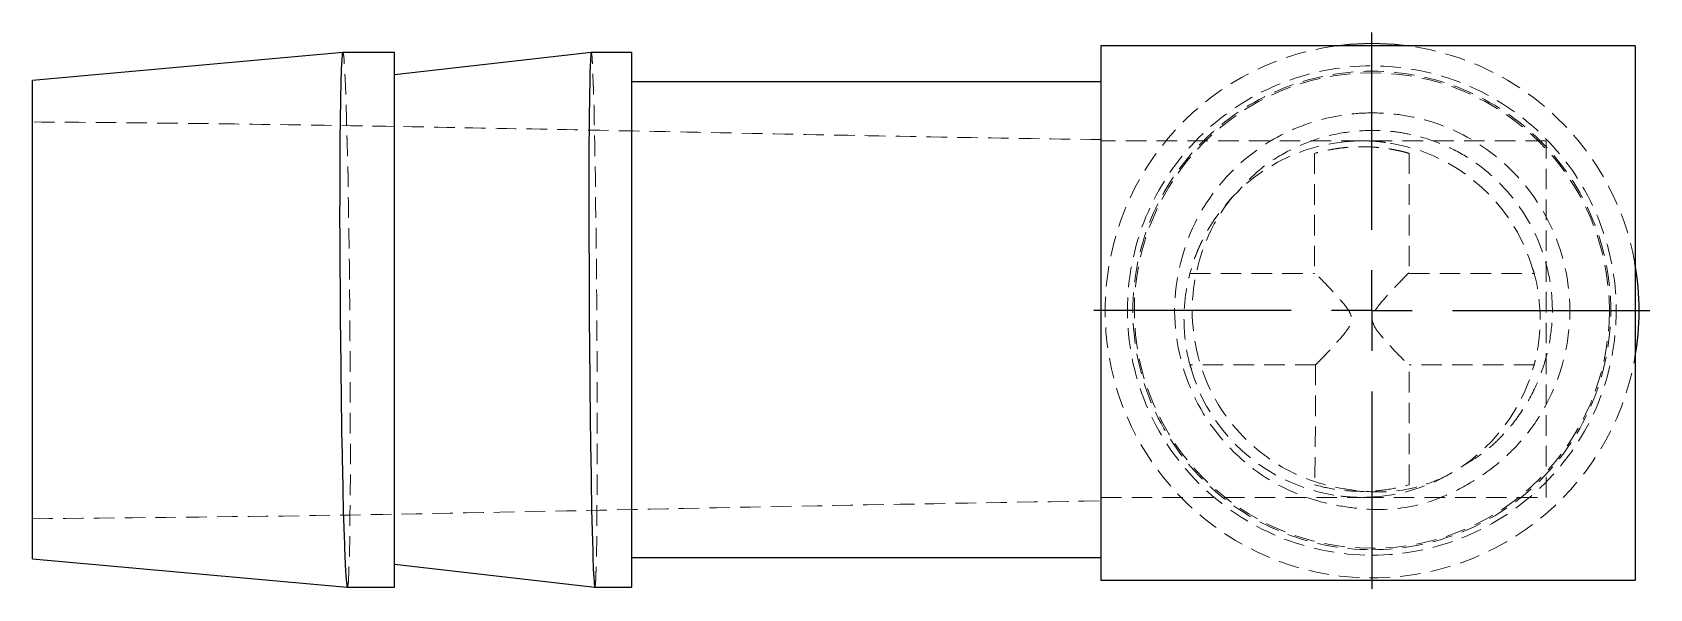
# Model space of a CAD drawing. Header units: millimetres. Extents: x 33 to 273, y 38 to 208.
# Drawn here: x 173 to 273.2, y 40.3 to 74.7 of the extents above; entities that cross this region are included whole.
import ezdxf

# ---------------------------------------------------------------- set-up
doc = ezdxf.new("R2010")
doc.units = ezdxf.units.MM
doc.linetypes.add('HIDDEN', pattern=[1.905, 1.27, -0.635])
doc.layers.add('10', color=7, linetype='Continuous')

# ---------------------------------------------------------------- blocks, each defined once
blk = doc.blocks.new('SW_CENTERMARKSYMBOL_3')
at = {"layer": '10', "color": 0}
for p, q in [((0, 5), (0, 17.2)), ((0, 0), (0, 2.5)), ((-5, 0), (-17.2, 0)), ((0, 0), (-2.5, 0)), ((0, 0), (0, -2.5)), ((0, 0), (2.5, 0)), ((5, 0), (17.2, 0)), ((0, -5), (0, -17.2))]:
    blk.add_line(p, q, dxfattribs=at)

msp = doc.modelspace()

# ---------------------------------------------------------------- linework, layer by layer
at = {"color": 7, "linetype": 'Continuous', "lineweight": 25}
for p, q in [((192.26, 73.45), (173.05, 71.72)), ((195.46, 73.45), (192.26, 73.45)), ((207.64, 73.45), (195.46, 72.06)), ((195.46, 40.38), (195.46, 73.45)), ((210.16, 73.45), (207.64, 73.45)), ((210.16, 40.38), (210.16, 73.45)), ((239.19, 73.86), (239.19, 40.79)), ((272.26, 73.86), (239.19, 73.86)), ((272.26, 73.86), (272.26, 40.79)), ((239.19, 71.63), (210.16, 71.63)), ((173.05, 42.14), (192.54, 40.38)), ((210.16, 42.23), (239.19, 42.23)), ((195.46, 41.8), (207.86, 40.38)), ((192.54, 40.38), (195.46, 40.38)), ((207.86, 40.38), (210.16, 40.38)), ((272.26, 40.79), (239.19, 40.79))]:
    msp.add_line(p, q, dxfattribs=at)
at = {"color": 7, "linetype": 'HIDDEN', "lineweight": 18}
for p, q in [((255.34, 67.98), (239.19, 67.98)), ((252.42, 67.21), (252.42, 59.8)), ((266.75, 67.98), (255.34, 67.98)), ((266.75, 45.94), (266.75, 67.98)), ((247.42, 64.61), (247.35, 64.54)), ((244.7, 59.78), (252.42, 59.78)), ((258.26, 59.78), (266.01, 59.78)), ((252.48, 54.14), (244.7, 54.14)), ((266.01, 54.14), (258.26, 54.14)), ((258.26, 46.71), (258.26, 54.1)), ((239.19, 45.94), (255.3, 45.94)), ((255.41, 45.94), (266.75, 45.94))]:
    msp.add_line(p, q, dxfattribs=at)
at = {"color": 7, "linetype": 'Continuous', "lineweight": 25, "flags": 128}
for points in [[(253.75, 73.86), (254.58, 73.96), (255.98, 74.02)], [(255.98, 74.02), (257.39, 73.96), (258.22, 73.86)]]:
    msp.add_lwpolyline(points, dxfattribs=at)
at = {"color": 7, "linetype": 'HIDDEN', "lineweight": 18}
msp.add_circle((255.96, 57.49), 14.7, dxfattribs=at)
for centre, radius, start, end in [((255.98, 57.48), 16.53, 97.7708, 349.7706), ((255.98, 57.48), 16.53, 10.2294, 82.2292), ((255.35, 56.96), 11.02, 14.8366, 165.1634), ((255.35, 56.96), 11.02, 194.8349, 345.1651)]:
    msp.add_arc(centre, radius, start, end, dxfattribs=at)
at = {"color": 7, "linetype": 'Continuous', "lineweight": 25}
msp.add_arc((255.98, 57.48), 16.53, 349.7706, 10.2294, dxfattribs=at)
for points, knots in [([(192.26, 73.45), (192.26, 73.45), (192.25, 73.44), (192.23, 73.36), (192.22, 73.22), (192.21, 73.03), (192.19, 72.81), (192.17, 72.53), (192.16, 72.2), (192.15, 71.82), (192.14, 71.39), (192.13, 70.92), (192.12, 70.4), (192.11, 69.84), (192.1, 69.24), (192.09, 68.63), (192.09, 67.96), (192.09, 67.23), (192.09, 66.45), (192.08, 65.67), (192.08, 64.9), (192.07, 64.1), (192.07, 63.29), (192.07, 62.37), (192.08, 61.41), (192.09, 60.52), (192.09, 59.94), (192.09, 59.49), (192.1, 59.05), (192.1, 58.52), (192.1, 57.98), (192.1, 57.44), (192.1, 56.95), (192.11, 56.44), (192.12, 55.84), (192.13, 55.14), (192.14, 54.44), (192.15, 53.83), (192.15, 53.15), (192.16, 52.37), (192.17, 51.49), (192.18, 50.68), (192.19, 49.87), (192.21, 49.07), (192.23, 48.34), (192.24, 47.78), (192.25, 47.41), (192.26, 47.04), (192.26, 46.59), (192.27, 46.07), (192.28, 45.6), (192.29, 45.19), (192.3, 44.75), (192.32, 44.24), (192.34, 43.74), (192.36, 43.32), (192.37, 42.96), (192.38, 42.58), (192.39, 42.2), (192.41, 41.88), (192.42, 41.63), (192.43, 41.39), (192.45, 41.14), (192.47, 40.92), (192.49, 40.76), (192.5, 40.64), (192.51, 40.55), (192.52, 40.47), (192.53, 40.41), (192.53, 40.39), (192.54, 40.38), (192.54, 40.38)], [0, 0, 0, 0, 0.014702, 0.035811, 0.05534, 0.071395, 0.089297, 0.107199, 0.123631, 0.143016, 0.160806, 0.178031, 0.196449, 0.214395, 0.232342, 0.250218, 0.265163, 0.285801, 0.305734, 0.321592, 0.339505, 0.357418, 0.373898, 0.39047, 0.414177, 0.432366, 0.443535, 0.448251, 0.458656, 0.469061, 0.479449, 0.489826, 0.500204, 0.507872, 0.519444, 0.534922, 0.548524, 0.560371, 0.570673, 0.588671, 0.606937, 0.623663, 0.638712, 0.658149, 0.675093, 0.68778, 0.696208, 0.701632, 0.71366, 0.729153, 0.740725, 0.750413, 0.762021, 0.777595, 0.79496, 0.808253, 0.819367, 0.832896, 0.849466, 0.865363, 0.875597, 0.88672, 0.902483, 0.919643, 0.933023, 0.943699, 0.954163, 0.967044, 0.98099, 0.992253, 1, 1, 1, 1]), ([(207.64, 73.45), (207.64, 73.45), (207.63, 73.44), (207.62, 73.36), (207.61, 73.22), (207.6, 73.03), (207.59, 72.81), (207.57, 72.53), (207.56, 72.2), (207.55, 71.82), (207.55, 71.39), (207.54, 70.92), (207.53, 70.4), (207.52, 69.84), (207.51, 69.24), (207.51, 68.63), (207.5, 67.96), (207.5, 67.23), (207.5, 66.45), (207.5, 65.67), (207.5, 64.9), (207.49, 64.1), (207.49, 63.29), (207.49, 62.37), (207.5, 61.41), (207.51, 60.52), (207.51, 59.93), (207.51, 59.46), (207.51, 58.89), (207.51, 58.18), (207.51, 57.49), (207.52, 56.95), (207.52, 56.44), (207.53, 55.84), (207.54, 55.14), (207.54, 54.44), (207.55, 53.83), (207.56, 53.15), (207.56, 52.37), (207.57, 51.49), (207.57, 50.68), (207.59, 49.87), (207.6, 49.07), (207.62, 48.34), (207.63, 47.78), (207.63, 47.41), (207.64, 47.04), (207.64, 46.59), (207.65, 46.07), (207.66, 45.6), (207.66, 45.19), (207.67, 44.75), (207.69, 44.24), (207.7, 43.74), (207.72, 43.32), (207.73, 42.96), (207.74, 42.59), (207.75, 42.2), (207.75, 41.88), (207.76, 41.63), (207.77, 41.39), (207.79, 41.14), (207.81, 40.92), (207.82, 40.76), (207.83, 40.64), (207.83, 40.55), (207.84, 40.47), (207.85, 40.41), (207.85, 40.39), (207.86, 40.38), (207.86, 40.38)], [0, 0, 0, 0, 0.014702, 0.03581, 0.055339, 0.071394, 0.089296, 0.107198, 0.12363, 0.143015, 0.160805, 0.17803, 0.196448, 0.214394, 0.232341, 0.250218, 0.265163, 0.2858, 0.305734, 0.321592, 0.339505, 0.357419, 0.3739, 0.390471, 0.414184, 0.432375, 0.443541, 0.448567, 0.460441, 0.47672, 0.489706, 0.500206, 0.507875, 0.519447, 0.534923, 0.548526, 0.560374, 0.570674, 0.588672, 0.606939, 0.623667, 0.638713, 0.658154, 0.675101, 0.687787, 0.696211, 0.701639, 0.713666, 0.729154, 0.740725, 0.750412, 0.762021, 0.777595, 0.794962, 0.808254, 0.819368, 0.832897, 0.849466, 0.865364, 0.875596, 0.88672, 0.902483, 0.919643, 0.933023, 0.943699, 0.954162, 0.967043, 0.980989, 0.992252, 1, 1, 1, 1]), ([(173.05, 42.14), (173.05, 42.14), (173.05, 42.52), (173.05, 43.26), (173.05, 44), (173.05, 45.1), (173.05, 46.47), (173.05, 47.84), (173.05, 49.48), (173.05, 51.27), (173.05, 53.06), (173.05, 54.99), (173.05, 56.93), (173.05, 58.86), (173.05, 60.8), (173.05, 62.59), (173.05, 64.38), (173.05, 66.02), (173.05, 67.39), (173.05, 68.76), (173.05, 69.85), (173.05, 70.6), (173.05, 71.34), (173.05, 71.72), (173.05, 71.72)], [0, 0, 0, 0, 0.0625, 0.0625, 0.0625, 0.125, 0.125, 0.125, 0.1875, 0.1875, 0.1875, 0.25, 0.25, 0.25, 0.3125, 0.3125, 0.3125, 0.375, 0.375, 0.375, 0.4375, 0.4375, 0.4375, 0.5, 0.5, 0.5, 0.5])]:
    msp.add_open_spline(points, degree=3, knots=knots, dxfattribs=at)
for points in [[(192.26, 73.45), (192.26, 73.45), (192.26, 73.45), (192.26, 73.45), (192.26, 73.45)], [(207.64, 73.45), (207.64, 73.45), (207.64, 73.45), (207.64, 73.45), (207.64, 73.45)]]:
    msp.add_open_spline(points, degree=3, dxfattribs=at)
at = {"color": 7, "linetype": 'HIDDEN', "lineweight": 18}
for points, knots in [([(192.54, 40.38), (192.54, 40.38), (192.54, 40.38), (192.55, 40.39), (192.56, 40.41), (192.58, 40.47), (192.59, 40.56), (192.61, 40.66), (192.61, 40.78), (192.62, 40.92), (192.63, 41.11), (192.64, 41.36), (192.65, 41.66), (192.66, 42.04), (192.68, 42.5), (192.69, 42.99), (192.7, 43.45), (192.7, 43.98), (192.71, 44.58), (192.71, 45.33), (192.72, 46.15), (192.74, 47.14), (192.74, 48.17), (192.73, 49.32), (192.73, 50.53), (192.73, 51.82), (192.73, 52.99), (192.73, 53.88), (192.73, 54.48), (192.72, 54.94), (192.71, 55.48), (192.71, 56.02), (192.7, 56.5), (192.7, 56.9), (192.7, 57.33), (192.69, 57.93), (192.69, 58.65), (192.68, 59.36), (192.68, 59.96), (192.67, 60.52), (192.66, 61.11), (192.65, 61.79), (192.64, 62.53), (192.62, 63.3), (192.61, 64.17), (192.6, 65.07), (192.59, 65.85), (192.58, 66.39), (192.56, 66.83), (192.55, 67.29), (192.54, 67.79), (192.52, 68.23), (192.51, 68.68), (192.5, 69.23), (192.48, 69.85), (192.47, 70.42), (192.45, 70.92), (192.43, 71.41), (192.41, 71.84), (192.39, 72.18), (192.37, 72.43), (192.36, 72.69), (192.35, 72.91), (192.34, 73.07), (192.33, 73.2), (192.31, 73.31), (192.29, 73.4), (192.27, 73.44), (192.26, 73.45), (192.26, 73.45)], [0, 0, 0, 0, 0.000668, 0.007551, 0.019019, 0.03507, 0.048227, 0.059996, 0.070691, 0.080581, 0.094833, 0.111738, 0.125322, 0.14325, 0.165152, 0.183045, 0.196926, 0.212845, 0.234571, 0.250292, 0.27529, 0.298907, 0.323466, 0.346872, 0.375413, 0.400134, 0.426217, 0.445617, 0.452587, 0.461482, 0.472317, 0.483773, 0.493039, 0.500064, 0.506608, 0.518142, 0.534666, 0.547798, 0.559509, 0.570162, 0.580491, 0.594654, 0.611233, 0.625021, 0.642545, 0.666034, 0.683762, 0.695542, 0.703544, 0.715097, 0.729114, 0.740912, 0.749943, 0.765075, 0.786696, 0.805319, 0.820111, 0.838481, 0.861046, 0.874753, 0.886335, 0.901757, 0.919263, 0.932596, 0.942689, 0.9561, 0.973382, 0.988553, 1, 1, 1, 1]), ([(207.86, 40.38), (207.86, 40.38), (207.86, 40.38), (207.87, 40.39), (207.88, 40.41), (207.89, 40.47), (207.9, 40.56), (207.91, 40.66), (207.92, 40.78), (207.92, 40.92), (207.93, 41.11), (207.94, 41.36), (207.94, 41.66), (207.96, 42.04), (207.97, 42.5), (207.98, 42.99), (207.99, 43.45), (207.99, 43.98), (207.99, 44.58), (207.99, 45.33), (208, 46.15), (208.02, 47.14), (208.02, 48.17), (208.01, 49.32), (208.01, 50.53), (208.01, 51.82), (208.01, 52.99), (208.01, 53.88), (208.01, 54.48), (208, 54.94), (208, 55.48), (207.99, 56.02), (207.99, 56.5), (207.98, 56.9), (207.98, 57.33), (207.98, 57.93), (207.98, 58.64), (207.97, 59.36), (207.97, 59.96), (207.96, 60.52), (207.96, 61.11), (207.95, 61.79), (207.94, 62.53), (207.92, 63.3), (207.91, 64.17), (207.91, 65.07), (207.9, 65.85), (207.89, 66.39), (207.88, 66.83), (207.87, 67.29), (207.86, 67.79), (207.85, 68.23), (207.84, 68.68), (207.83, 69.23), (207.82, 69.85), (207.81, 70.42), (207.79, 70.92), (207.77, 71.41), (207.75, 71.84), (207.74, 72.18), (207.73, 72.43), (207.72, 72.69), (207.71, 72.91), (207.7, 73.07), (207.69, 73.2), (207.68, 73.31), (207.66, 73.4), (207.65, 73.44), (207.64, 73.45), (207.64, 73.45)], [0, 0, 0, 0, 0.0006665, 0.0075511, 0.0190185, 0.0350681, 0.048225, 0.0599933, 0.0706873, 0.0805781, 0.0948301, 0.1117353, 0.1253195, 0.1432475, 0.1651489, 0.1830405, 0.1969216, 0.2128412, 0.2345678, 0.2502882, 0.2752849, 0.2989017, 0.3234635, 0.3468714, 0.375412, 0.4001298, 0.4262167, 0.4456139, 0.4525856, 0.4614811, 0.4723139, 0.4837717, 0.4930373, 0.5000586, 0.5066112, 0.5181462, 0.534663, 0.5477965, 0.5595086, 0.57016, 0.5804936, 0.5946557, 0.6112312, 0.6250231, 0.6425435, 0.6660394, 0.6837678, 0.6955416, 0.7035444, 0.7150965, 0.7291129, 0.740912, 0.7499421, 0.7650768, 0.7866962, 0.8053184, 0.8201093, 0.8384794, 0.8610478, 0.8747537, 0.8863351, 0.9017555, 0.9192607, 0.9325931, 0.942686, 0.9560987, 0.973381, 0.9885535, 1, 1, 1, 1]), ([(255.96, 42.36), (253.98, 42.36), (252, 42.76), (250.17, 43.52), (248.34, 44.27), (246.66, 45.4), (245.26, 46.8), (243.86, 48.2), (242.74, 49.87), (241.98, 51.7), (241.22, 53.53), (240.83, 55.51), (240.83, 57.49), (240.83, 59.47), (241.22, 61.45), (241.98, 63.28), (242.74, 65.11), (243.86, 66.79), (245.26, 68.19), (246.66, 69.59), (248.34, 70.71), (250.17, 71.47), (252, 72.23), (253.98, 72.62), (255.96, 72.62), (257.94, 72.62), (259.92, 72.23), (261.75, 71.47), (263.58, 70.71), (265.26, 69.59), (266.66, 68.19), (268.06, 66.79), (269.18, 65.11), (269.94, 63.28), (270.69, 61.45), (271.09, 59.47), (271.09, 57.49), (271.09, 55.51), (270.69, 53.53), (269.94, 51.7), (269.18, 49.87), (268.06, 48.2), (266.66, 46.8), (265.26, 45.4), (263.58, 44.27), (261.75, 43.52), (259.92, 42.76), (257.94, 42.36), (255.96, 42.36)], [0, 0, 0, 0, 0.0625, 0.0625, 0.0625, 0.125, 0.125, 0.125, 0.1875, 0.1875, 0.1875, 0.25, 0.25, 0.25, 0.3125, 0.3125, 0.3125, 0.375, 0.375, 0.375, 0.4375, 0.4375, 0.4375, 0.5, 0.5, 0.5, 0.5625, 0.5625, 0.5625, 0.625, 0.625, 0.625, 0.6875, 0.6875, 0.6875, 0.75, 0.75, 0.75, 0.8125, 0.8125, 0.8125, 0.875, 0.875, 0.875, 0.9375, 0.9375, 0.9375, 1, 1, 1, 1]), ([(255.96, 42.7), (254.02, 42.7), (252.09, 43.09), (250.3, 43.83), (248.51, 44.57), (246.87, 45.66), (245.5, 47.03), (244.13, 48.4), (243.03, 50.04), (242.29, 51.83), (241.55, 53.62), (241.17, 55.56), (241.17, 57.49), (241.17, 59.43), (241.55, 61.37), (242.29, 63.15), (243.03, 64.94), (244.13, 66.58), (245.5, 67.95), (246.87, 69.32), (248.51, 70.42), (250.3, 71.16), (252.09, 71.9), (254.02, 72.29), (255.96, 72.29), (257.89, 72.29), (259.83, 71.9), (261.62, 71.16), (263.41, 70.42), (265.05, 69.32), (266.42, 67.95), (267.79, 66.58), (268.88, 64.94), (269.62, 63.15), (270.37, 61.37), (270.75, 59.43), (270.75, 57.49), (270.75, 55.56), (270.37, 53.62), (269.62, 51.83), (268.88, 50.04), (267.79, 48.4), (266.42, 47.03), (265.05, 45.66), (263.41, 44.57), (261.62, 43.83), (259.83, 43.09), (257.89, 42.7), (255.96, 42.7)], [0, 0, 0, 0, 0.0625, 0.0625, 0.0625, 0.125, 0.125, 0.125, 0.1875, 0.1875, 0.1875, 0.25, 0.25, 0.25, 0.3125, 0.3125, 0.3125, 0.375, 0.375, 0.375, 0.4375, 0.4375, 0.4375, 0.5, 0.5, 0.5, 0.5625, 0.5625, 0.5625, 0.625, 0.625, 0.625, 0.6875, 0.6875, 0.6875, 0.75, 0.75, 0.75, 0.8125, 0.8125, 0.8125, 0.875, 0.875, 0.875, 0.9375, 0.9375, 0.9375, 1, 1, 1, 1]), ([(239.19, 68.06), (235.9, 68.11), (229.16, 68.21), (218.83, 68.42), (208.98, 68.62), (199.7, 68.8), (191.05, 68.95), (182.13, 69.08), (176.11, 69.13), (173.05, 69.15)], [0, 0, 0, 0, 0.149303, 0.305559, 0.468763, 0.595723, 0.726583, 0.861343, 1, 1, 1, 1]), ([(255.98, 69.71), (256.52, 69.71), (257.59, 69.65), (260.04, 69.16), (263.36, 67.64), (267.14, 63.58), (268.76, 57.48), (267.41, 52.41), (265.25, 49.34), (263.33, 47.6), (261.37, 46.4), (258.96, 45.37), (256.68, 45.09), (254.38, 45.32), (251.98, 45.79), (248.59, 47.32), (244.84, 51.38), (243.21, 57.48), (244.83, 63.58), (248.6, 67.64), (251.98, 69.16), (254.4, 69.65), (255.45, 69.71), (255.98, 69.71)], [0, 0, 0, 0, 0.03125, 0.0625, 0.125, 0.1875, 0.25, 0.3125, 0.34375, 0.375, 0.40625, 0.4375, 0.5, 0.53125, 0.5625, 0.625, 0.6875, 0.75, 0.8125, 0.875, 0.9375, 0.96875, 1, 1, 1, 1]), ([(261.65, 47.92), (262.07, 48.17), (262.82, 48.62), (263.78, 49.48), (264.76, 50.53), (265.74, 51.97), (266.54, 53.75), (267.02, 55.63), (267.19, 57.5), (267.02, 59.39), (266.54, 61.22), (265.76, 62.95), (264.7, 64.51), (263.4, 65.88), (261.9, 67.01), (260.19, 67.88), (258.59, 68.36), (257.17, 68.59), (255.76, 68.66), (254.09, 68.52), (252.26, 68.05), (250.51, 67.26), (248.95, 66.24), (248.11, 65.33), (247.71, 64.9)], [0, 0, 0, 0, 0.037985, 0.068826, 0.09966, 0.150852, 0.203763, 0.251906, 0.301382, 0.349913, 0.399878, 0.448252, 0.498065, 0.546029, 0.595305, 0.644261, 0.694779, 0.725456, 0.756476, 0.805198, 0.85533, 0.904059, 0.954283, 1, 1, 1, 1]), ([(258.26, 67.21), (258.17, 67.24), (258, 67.29), (257.73, 67.35), (257.46, 67.41), (257.2, 67.46), (256.93, 67.5), (256.67, 67.54), (256.4, 67.57), (256.14, 67.59), (255.87, 67.61), (255.61, 67.61), (255.27, 67.62), (254.86, 67.61), (254.37, 67.58), (253.89, 67.52), (253.4, 67.44), (252.91, 67.34), (252.58, 67.25), (252.42, 67.21)], [0, 0, 0, 0, 0.047278, 0.094101, 0.140491, 0.186472, 0.232068, 0.277303, 0.322202, 0.366791, 0.411095, 0.455142, 0.498957, 0.579723, 0.661371, 0.744068, 0.827971, 0.913233, 1, 1, 1, 1]), ([(256.81, 67.88), (256.74, 67.89), (256.52, 67.93), (256.25, 67.95), (256.01, 67.97), (255.87, 67.97), (255.75, 67.98), (255.65, 67.98), (255.57, 67.98), (255.51, 67.98), (255.46, 67.98), (255.42, 67.98), (255.38, 67.98), (255.36, 67.98), (255.35, 67.98), (255.34, 67.98), (255.33, 67.98), (255.28, 67.98), (255.2, 67.98), (255.1, 67.98), (254.95, 67.98), (254.78, 67.97), (254.63, 67.96), (254.57, 67.96)], [0, 0, 0, 0, 0.098303, 0.303433, 0.371901, 0.432605, 0.485547, 0.530726, 0.568144, 0.594566, 0.613345, 0.635876, 0.647467, 0.653211, 0.656063, 0.658944, 0.663471, 0.66992, 0.714123, 0.763893, 0.797827, 0.916979, 1, 1, 1, 1]), ([(255.12, 67.98), (255.13, 67.98), (255.17, 67.98), (255.23, 67.98), (255.29, 67.98), (255.33, 67.98), (255.35, 67.98), (255.37, 67.98), (255.4, 67.98), (255.48, 67.98), (255.55, 67.98), (255.6, 67.98), (255.6, 67.98)], [0, 0, 0, 0, 0.055273, 0.267729, 0.399097, 0.435114, 0.466002, 0.499289, 0.53297, 0.63114, 0.982274, 1, 1, 1, 1]), ([(247.35, 64.54), (246.9, 63.99), (245.54, 61.98), (244.35, 57.48), (245.82, 51.92), (249.24, 48.22), (252.34, 46.83), (254.52, 46.4), (256.61, 46.19), (258.7, 46.44), (260.36, 47.15), (260.95, 47.46), (260.96, 47.47)], [0.405419, 0.405419, 0.405419, 0.405419, 0.4321715, 0.4946715, 0.5571715, 0.6196715, 0.6821715, 0.7134215, 0.7446715, 0.8071715, 0.8384215, 0.8392525, 0.8392525, 0.8392525, 0.8392525]), ([(245.48, 61.85), (245.46, 61.81), (245.28, 61.47), (245, 60.79), (244.8, 60.11), (244.7, 59.78)], [0, 0, 0, 0, 0.064845, 0.542451, 1, 1, 1, 1]), ([(244.8, 53.84), (244.75, 53.99), (244.58, 54.52), (244.41, 55.5), (244.31, 56.75), (244.36, 58.01), (244.51, 59.04), (244.66, 59.62), (244.71, 59.81)], [0, 0, 0, 0, 0.0796406, 0.2875425, 0.4905407, 0.6948514, 0.9031245, 1, 1, 1, 1]), ([(252.48, 54.14), (252.58, 54.23), (252.76, 54.42), (253.03, 54.7), (253.28, 54.96), (253.51, 55.21), (253.78, 55.5), (254.05, 55.81), (254.3, 56.11), (254.47, 56.34), (254.59, 56.54), (254.68, 56.75), (254.73, 57.06), (254.62, 57.35), (254.45, 57.6), (254.28, 57.84), (254.03, 58.14), (253.63, 58.58), (253.1, 59.15), (252.67, 59.59), (252.44, 59.82)], [0, 0, 0, 0, 0.055251, 0.10778, 0.157571, 0.204614, 0.248903, 0.318049, 0.373113, 0.407244, 0.435514, 0.469326, 0.498239, 0.560679, 0.589216, 0.62365, 0.679335, 0.748978, 0.866023, 1, 1, 1, 1]), ([(258.25, 59.83), (258.16, 59.73), (257.97, 59.54), (257.7, 59.26), (257.44, 58.99), (257.2, 58.74), (256.93, 58.44), (256.65, 58.13), (256.4, 57.82), (256.22, 57.58), (256.1, 57.38), (256.01, 57.17), (255.96, 56.86), (256.08, 56.57), (256.24, 56.31), (256.41, 56.08), (256.67, 55.78), (257.06, 55.33), (257.6, 54.76), (258.03, 54.33), (258.25, 54.09)], [0, 0, 0, 0, 0.055638, 0.108598, 0.158861, 0.206416, 0.251255, 0.321126, 0.376897, 0.411263, 0.439708, 0.473458, 0.502309, 0.564355, 0.592593, 0.626704, 0.681956, 0.751146, 0.867229, 1, 1, 1, 1]), ([(265.92, 60.06), (265.96, 59.94), (266.13, 59.43), (266.29, 58.46), (266.4, 57.18), (266.35, 55.9), (266.19, 54.87), (266.04, 54.28), (266, 54.1)], [0, 0, 0, 0, 0.0649679, 0.2777538, 0.4852258, 0.6943393, 0.9076073, 1, 1, 1, 1]), ([(252.42, 46.72), (252.89, 46.58), (253.37, 46.48), (254.35, 46.34), (254.85, 46.31), (255.86, 46.31), (256.35, 46.34), (257.32, 46.48), (257.8, 46.58), (258.26, 46.71)], [0, 0, 0, 0, 0.25, 0.25, 0.5, 0.5, 0.75, 0.75, 1, 1, 1, 1]), ([(173.05, 44.62), (178.56, 44.67), (189.58, 44.77), (206.12, 45.1), (222.65, 45.45), (233.68, 45.63), (239.19, 45.72)], [0, 0, 0, 0, 0.249979, 0.499984, 0.749999, 1, 1, 1, 1]), ([(255.3, 45.94), (255.29, 45.94), (255.29, 45.94), (255.29, 45.94), (255.22, 45.94), (255.11, 45.94), (255, 45.94), (254.93, 45.95), (254.84, 45.95), (254.53, 45.97), (254.2, 45.99), (253.92, 46.03), (253.89, 46.04)], [0, 0, 0, 0, 0.00524, 0.015275, 0.028375, 0.187965, 0.225591, 0.26939, 0.319364, 0.42647, 0.922502, 1, 1, 1, 1]), ([(256.14, 45.97), (256.09, 45.96), (256, 45.96), (255.83, 45.95), (255.67, 45.94), (255.56, 45.94), (255.5, 45.94), (255.45, 45.94), (255.43, 45.94), (255.42, 45.94), (255.41, 45.94), (255.41, 45.94)], [0, 0, 0, 0, 0.167697, 0.375421, 0.687379, 0.781052, 0.843354, 0.926913, 0.969873, 0.986321, 1, 1, 1, 1])]:
    msp.add_open_spline(points, degree=3, knots=knots, dxfattribs=at)
for points in [[(258.26, 67.21), (258.26, 64.75), (258.26, 62.28), (258.26, 59.82)], [(252.48, 54.14), (252.48, 51.67), (252.46, 49.19), (252.43, 46.72)]]:
    msp.add_open_spline(points, degree=3, dxfattribs=at)

# ---------------------------------------------------------------- block references
at = {"layer": '10'}
msp.add_blockref('SW_CENTERMARKSYMBOL_3', (255.96, 57.49), dxfattribs=at)

doc.saveas('drawing.dxf')
